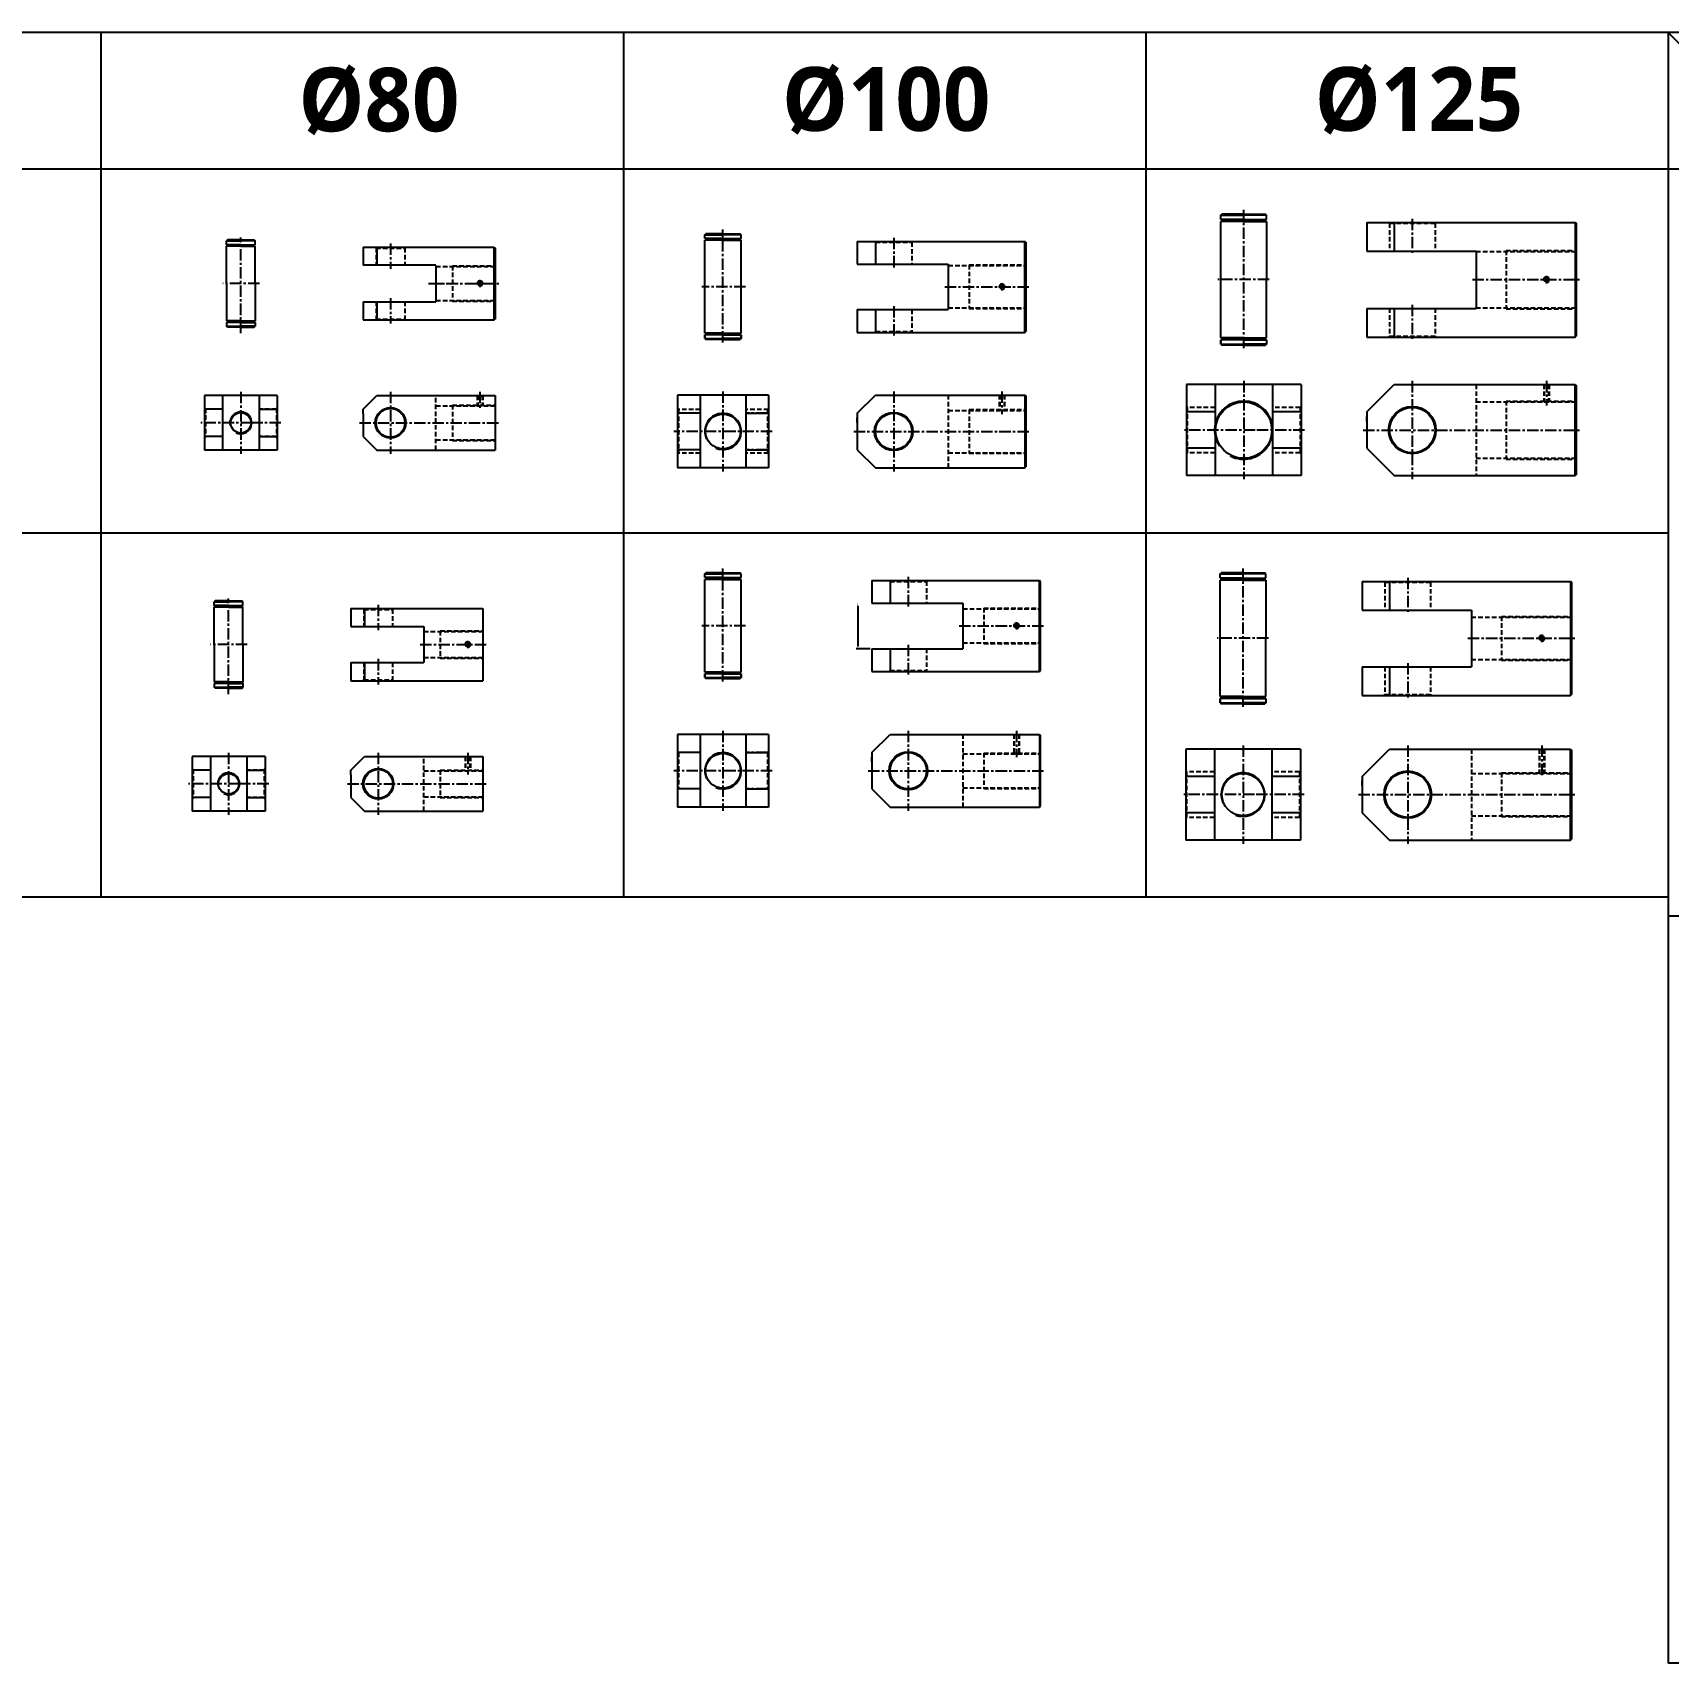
# Model space of a CAD drawing. Extents: x -819 to 29893, y -8942 to 9886.
# Drawn here: x 1785 to 3582, y 745 to 2537 of the extents above; entities that cross this region are included whole.
import ezdxf

# ---------------------------------------------------------------- set-up
doc = ezdxf.new("R2010")
doc.units = 0
doc.header["$LTSCALE"] = 10
doc.header["$MEASUREMENT"] = 0
doc.linetypes.add('CENTER', pattern=[2, 1.25, -0.25, 0.25, -0.25])
doc.linetypes.add('HIDDENX2', pattern=[0.75, 0.5, -0.25])
doc.layers.get('0').update_dxf_attribs({"linetype": 'CONTINUOUS'})
doc.layers.get('DEFPOINTS').update_dxf_attribs({"linetype": 'CONTINUOUS'})
for name, color, linetype in [('HID', 2, 'HIDDENX2'), ('ML', 7, 'CONTINUOUS'), ('외형선', 3, 'CONTINUOUS'), ('테두리', 7, 'CONTINUOUS')]:
    doc.layers.add(name, color=color, linetype=linetype)
doc.styles.add('문자', font='romans.shx')

msp = doc.modelspace()

# ---------------------------------------------------------------- linework, layer by layer
for p, q in [((3582.4, 2537.1), (-11.6, 2537.1)), ((1860.4, 2537.1), (1860.4, 1587.1)), ((2434.4, 2537.1), (2434.4, 1587.1)), ((3008.4, 2537.1), (3008.4, 1587.1)), ((3582.4, 2537.1), (3582.4, 1587.1)), ((7239.4, 2537.1), (3582.4, 2537.1)), ((3582.4, 2537.1), (3582.4, 745.1)), ((3732.4, 2387.1), (3582.4, 2537.1)), ((3582.4, 2387.1), (-11.6, 2387.1)), ((7239.4, 2387.1), (3582.4, 2387.1)), ((3582.4, 1987.1), (-11.6, 1987.1)), ((3582.4, 1587.1), (-11.6, 1587.1)), ((7239.4, 1566.1), (3582.4, 1566.1)), ((7239.4, 745.1), (3582.4, 745.1))]:
    msp.add_line(p, q)
at = {"layer": 'DEFPOINTS', "color": 0, "linetype": 'ByBlock'}
for p in [(2148.5, 2241.4), (2691.4, 2232.7), (2148.5, 2114.7), (2691.4, 2105.1), (3251.2, 2106.7), (2692, 1910.1), (2707.4, 1860.1), (2135.1, 1844.8), (2707.4, 1732.3), (2135.1, 1718), (3246.1, 1706)]:
    msp.add_point(p, dxfattribs=at)
at = {"layer": 'HID'}
for p, q in [((3276.2, 2327.6), (3275.2, 2328.6)), ((3276.2, 2327.6), (3276.2, 2297.1)), ((3276.2, 2327.6), (3326.2, 2327.6)), ((3326.2, 2327.6), (3327.2, 2328.6)), ((3326.2, 2327.6), (3326.2, 2297.1)), ((2162.7, 2300.4), (2161.7, 2301.4)), ((2162.7, 2300.4), (2162.7, 2281.4)), ((2162.7, 2300.4), (2194.2, 2300.4)), ((2194.2, 2300.4), (2195.2, 2301.4)), ((2194.2, 2300.4), (2194.2, 2281.4)), ((2711.4, 2306.7), (2710.4, 2307.7)), ((2711.4, 2306.7), (2751.4, 2306.7)), ((2751.4, 2306.7), (2752.4, 2307.7)), ((2751.4, 2306.7), (2751.4, 2282.7)), ((3371.2, 2296.7), (3481.2, 2296.7)), ((3404.2, 2297.7), (3481.2, 2297.7)), ((3404.2, 2297.7), (3404.2, 2233.7)), ((2228.5, 2280.1), (2293.5, 2280.1)), ((2246.5, 2280.9), (2246.5, 2241.9)), ((2246.5, 2280.9), (2293.5, 2280.9)), ((2791.4, 2281.1), (2876.4, 2281.1)), ((2814.4, 2281.9), (2814.4, 2233.9)), ((2814.4, 2281.9), (2876.4, 2281.9)), ((2162.7, 2241.4), (2162.7, 2222.4)), ((2194.2, 2241.4), (2194.2, 2222.4)), ((2228.5, 2242.6), (2293.5, 2242.6)), ((2246.5, 2241.9), (2293.5, 2241.9)), ((2751.4, 2232.7), (2751.4, 2208.7)), ((2791.4, 2234.6), (2876.4, 2234.6)), ((2814.4, 2233.9), (2876.4, 2233.9)), ((3276.2, 2234.1), (3276.2, 2203.6)), ((3326.2, 2234.1), (3326.2, 2203.6)), ((3371.2, 2234.7), (3481.2, 2234.7)), ((3404.2, 2233.7), (3481.2, 2233.7)), ((2162.7, 2222.4), (2161.7, 2221.4)), ((2162.7, 2222.4), (2194.2, 2222.4)), ((2194.2, 2222.4), (2195.2, 2221.4)), ((2711.4, 2208.7), (2710.4, 2207.7)), ((2711.4, 2208.7), (2751.4, 2208.7)), ((2751.4, 2208.7), (2752.4, 2207.7)), ((3276.2, 2203.6), (3275.2, 2202.6)), ((3276.2, 2203.6), (3326.2, 2203.6)), ((3326.2, 2203.6), (3327.2, 2202.6)), ((2791.4, 2138.8), (2791.4, 2058.8)), ((2847.3, 2138.8), (2847.3, 2122)), ((2847.9, 2138.8), (2847.9, 2122)), ((2852.7, 2138.8), (2852.7, 2122)), ((2853.3, 2138.8), (2853.3, 2122)), ((3371.2, 2150.3), (3371.2, 2050.3)), ((3445.6, 2150.3), (3445.6, 2131.3)), ((3446.2, 2150.3), (3446.2, 2131.3)), ((3450.9, 2150.3), (3450.9, 2131.3)), ((3451.6, 2150.3), (3451.6, 2131.3)), ((1975.1, 2124.1), (1974.1, 2125.1)), ((1975.1, 2124.1), (1975.1, 2092.6)), ((2053.1, 2124.1), (2054.1, 2125.1)), ((2053.1, 2124.1), (2053.1, 2092.6)), ((2228.5, 2078.3), (2228.5, 2138.3)), ((2228.5, 2127.1), (2293.5, 2127.1)), ((2246.5, 2127.8), (2246.5, 2088.8)), ((2246.5, 2127.8), (2293.5, 2127.8)), ((2273.8, 2138.3), (2273.8, 2127.1)), ((2274.4, 2138.3), (2274.4, 2127.1)), ((2279.1, 2138.3), (2279.1, 2127.1)), ((2279.8, 2138.3), (2279.8, 2127.1)), ((2494.8, 2122.8), (2493.8, 2123.8)), ((2518.8, 2122.8), (2493.8, 2122.8)), ((2494.8, 2122.8), (2494.8, 2074.8)), ((2593.8, 2122.8), (2568.8, 2122.8)), ((2592.8, 2122.8), (2593.8, 2123.8)), ((2592.8, 2122.8), (2592.8, 2074.8)), ((2791.4, 2122), (2876.4, 2122)), ((2814.4, 2122.8), (2814.4, 2074.8)), ((2814.4, 2122.8), (2876.4, 2122.8)), ((3053.9, 2125.3), (3052.9, 2126.3)), ((3084.4, 2125.3), (3053.9, 2125.3)), ((3053.9, 2125.3), (3053.9, 2075.3)), ((3177.9, 2125.3), (3147.4, 2125.3)), ((3177.9, 2125.3), (3178.9, 2126.3)), ((3177.9, 2125.3), (3177.9, 2075.3)), ((3371.2, 2131.3), (3481.2, 2131.3)), ((3404.2, 2132.3), (3481.2, 2132.3)), ((3404.2, 2132.3), (3404.2, 2068.3)), ((1975.1, 2092.6), (1974.1, 2091.6)), ((2053.1, 2092.6), (2054.1, 2091.6)), ((2228.5, 2089.6), (2293.5, 2089.6)), ((2246.5, 2088.8), (2293.5, 2088.8)), ((2494.8, 2074.8), (2493.8, 2073.8)), ((2518.8, 2074.8), (2493.8, 2074.8)), ((2593.8, 2074.8), (2568.8, 2074.8)), ((2592.8, 2074.8), (2593.8, 2073.8)), ((2791.4, 2075.5), (2876.4, 2075.5)), ((2814.4, 2074.8), (2876.4, 2074.8)), ((3053.9, 2075.3), (3052.9, 2074.3)), ((3084.4, 2075.3), (3053.9, 2075.3)), ((3177.9, 2075.3), (3147.4, 2075.3)), ((3177.9, 2075.3), (3178.9, 2074.3)), ((3371.2, 2069.3), (3481.2, 2069.3)), ((3404.2, 2068.3), (3481.2, 2068.3)), ((2727.4, 1934.1), (2726.4, 1935.1)), ((2727.4, 1934.1), (2767.4, 1934.1)), ((2767.4, 1934.1), (2768.4, 1935.1)), ((2767.4, 1934.1), (2767.4, 1910.1)), ((3271.1, 1933.1), (3270.1, 1934.1)), ((3271.1, 1933.1), (3271.1, 1902.6)), ((3271.1, 1933.1), (3321.1, 1933.1)), ((3321.1, 1933.1), (3322.1, 1934.1)), ((3321.1, 1933.1), (3321.1, 1902.6)), ((2149.4, 1903.3), (2148.4, 1904.3)), ((2149.4, 1903.3), (2149.4, 1884.3)), ((2149.4, 1903.3), (2180.9, 1903.3)), ((2180.9, 1903.3), (2181.9, 1904.3)), ((2180.9, 1903.3), (2180.9, 1884.3)), ((2807.4, 1904), (2892.4, 1904)), ((2830.4, 1904.8), (2830.4, 1865.8)), ((2830.4, 1904.8), (2892.4, 1904.8)), ((3366.1, 1894.8), (3476.1, 1894.8)), ((3399.1, 1895.5), (3476.1, 1895.5)), ((3399.1, 1895.5), (3399.1, 1847.5)), ((2215.1, 1879), (2280.1, 1879)), ((2233.1, 1879.7), (2280.1, 1879.7)), ((2233.1, 1879.7), (2233.1, 1849.7)), ((2767.4, 1860.1), (2767.4, 1836.1)), ((2807.4, 1866.5), (2892.4, 1866.5)), ((2830.4, 1865.8), (2892.4, 1865.8)), ((2149.4, 1844.8), (2149.4, 1825.8)), ((2180.9, 1844.8), (2180.9, 1825.8)), ((2215.1, 1850.5), (2280.1, 1850.5)), ((2233.1, 1849.7), (2280.1, 1849.7)), ((2727.4, 1836.1), (2726.4, 1835.1)), ((2727.4, 1836.1), (2767.4, 1836.1)), ((2767.4, 1836.1), (2768.4, 1835.1)), ((3271.1, 1840.1), (3271.1, 1809.6)), ((3321.1, 1840.1), (3321.1, 1809.6)), ((3366.1, 1848.3), (3476.1, 1848.3)), ((3399.1, 1847.5), (3476.1, 1847.5)), ((2149.4, 1825.8), (2148.4, 1824.8)), ((2149.4, 1825.8), (2180.9, 1825.8)), ((2180.9, 1825.8), (2181.9, 1824.8)), ((3271.1, 1809.6), (3270.1, 1808.6)), ((3271.1, 1809.6), (3321.1, 1809.6)), ((3321.1, 1809.6), (3322.1, 1808.6)), ((2807.4, 1765.9), (2807.4, 1685.9)), ((2863.3, 1765.9), (2863.3, 1744.7)), ((2863.9, 1765.9), (2863.9, 1744.7)), ((2868.7, 1765.9), (2868.7, 1744.7)), ((2869.3, 1765.9), (2869.3, 1744.7)), ((2494.8, 1745.9), (2493.8, 1746.9)), ((2494.8, 1745.9), (2494.8, 1705.9)), ((2592.8, 1745.9), (2593.8, 1746.9)), ((2592.8, 1745.9), (2592.8, 1705.9)), ((2807.4, 1744.7), (2892.4, 1744.7)), ((2830.4, 1745.4), (2830.4, 1706.4)), ((2830.4, 1745.4), (2892.4, 1745.4)), ((3366.1, 1749.7), (3366.1, 1649.7)), ((3440.4, 1749.7), (3440.4, 1722.9)), ((3441.1, 1749.7), (3441.1, 1722.9)), ((3445.8, 1749.7), (3445.8, 1722.9)), ((3446.4, 1749.7), (3446.4, 1722.9)), ((1961.7, 1727.4), (1960.7, 1728.4)), ((1961.7, 1727.4), (1961.7, 1695.9)), ((2039.7, 1727.4), (2040.7, 1728.4)), ((2039.7, 1727.4), (2039.7, 1695.9)), ((2215.1, 1681.6), (2215.1, 1741.6)), ((2215.1, 1725.9), (2280.1, 1725.9)), ((2233.1, 1726.6), (2233.1, 1696.6)), ((2233.1, 1726.6), (2280.1, 1726.6)), ((2260.4, 1741.6), (2260.4, 1725.9)), ((2261, 1741.6), (2261, 1725.9)), ((2265.8, 1741.6), (2265.8, 1725.9)), ((2266.4, 1741.6), (2266.4, 1725.9)), ((3053.2, 1724.7), (3052.2, 1725.7)), ((3177.2, 1724.7), (3178.2, 1725.7)), ((2807.4, 1707.2), (2892.4, 1707.2)), ((3083.7, 1724.7), (3053.2, 1724.7)), ((3053.2, 1724.7), (3053.2, 1674.7)), ((3177.2, 1724.7), (3146.7, 1724.7)), ((3177.2, 1724.7), (3177.2, 1674.7)), ((3366.1, 1722.9), (3476.1, 1722.9)), ((3399.1, 1723.7), (3476.1, 1723.7)), ((3399.1, 1723.7), (3399.1, 1675.7)), ((1961.7, 1695.9), (1960.7, 1694.9)), ((2039.7, 1695.9), (2040.7, 1694.9)), ((2215.1, 1697.4), (2280.1, 1697.4)), ((2233.1, 1696.6), (2280.1, 1696.6)), ((2494.8, 1705.9), (2493.8, 1704.9)), ((2592.8, 1705.9), (2593.8, 1704.9)), ((2830.4, 1706.4), (2892.4, 1706.4)), ((3053.2, 1674.7), (3052.2, 1673.7)), ((3083.7, 1674.7), (3053.2, 1674.7)), ((3177.2, 1674.7), (3146.7, 1674.7)), ((3177.2, 1674.7), (3178.2, 1673.7)), ((3366.1, 1676.4), (3476.1, 1676.4)), ((3399.1, 1675.7), (3476.1, 1675.7))]:
    msp.add_line(p, q, dxfattribs=at)
at = {"layer": 'ML', "color": 1, "linetype": 'CENTER'}
for p, q in [((3115.9, 2190.5), (3115.9, 2342.5)), ((2543.8, 2196.5), (2543.8, 2320.9)), ((3301.2, 2332.6), (3301.2, 2293.1)), ((2014.1, 2206.8), (2014.1, 2312.1)), ((2178.5, 2305.4), (2178.5, 2277.4)), ((2731.4, 2311.7), (2731.4, 2278.7)), ((2276.8, 2265.1), (2276.8, 2257.3)), ((3143.8, 2265.7), (3087.4, 2265.7)), ((3367.2, 2265.7), (3485.2, 2265.7)), ((3448.6, 2269.4), (3448.6, 2261.6)), ((2034.6, 2261.4), (1994.2, 2261.4)), ((2220.2, 2261.4), (2297.5, 2261.4)), ((2224.5, 2261.4), (2244.5, 2261.4)), ((2568.7, 2257.9), (2520.4, 2257.9)), ((2787.4, 2257.9), (2880.4, 2257.9)), ((2850.3, 2261.6), (2850.3, 2253.7)), ((2178.5, 2245.4), (2178.5, 2217.4)), ((2731.4, 2236.7), (2731.4, 2203.7)), ((3301.2, 2238.1), (3301.2, 2198.6)), ((2014.1, 2142.3), (2014.1, 2074.3)), ((2178.5, 2142.3), (2178.5, 2074.3)), ((2276.8, 2142.3), (2276.8, 2123.1)), ((2543.8, 2142.8), (2543.8, 2054.8)), ((2731.4, 2142.8), (2731.4, 2054.8)), ((2850.3, 2142.8), (2850.3, 2118)), ((3115.9, 2154.3), (3115.9, 2046.3)), ((3301.2, 2154.3), (3301.2, 2046.3)), ((3448.6, 2154.3), (3448.6, 2127.3)), ((2026.6, 2108.3), (1970.1, 2108.3)), ((2058.1, 2108.3), (2026.6, 2108.3)), ((2144.5, 2108.3), (2297.5, 2108.3)), ((2518.8, 2118.8), (2494.8, 2118.8)), ((2592.8, 2118.8), (2568.8, 2118.8)), ((2556.3, 2098.8), (2489.8, 2098.8)), ((2597.8, 2098.8), (2556.3, 2098.8)), ((2687.4, 2098.8), (2880.4, 2098.8)), ((3128.4, 2100.3), (3048.9, 2100.3)), ((3182.9, 2100.3), (3128.4, 2100.3)), ((3247.2, 2100.3), (3485.2, 2100.3)), ((2518.8, 2078.8), (2494.8, 2078.8)), ((2592.8, 2078.8), (2568.8, 2078.8)), ((2543.8, 1823.9), (2543.8, 1948.3)), ((3115.2, 1796.3), (3115.2, 1948.3)), ((2747.4, 1939.1), (2747.4, 1905.9)), ((3296.1, 1938.1), (3296.1, 1898.6)), ((2000.7, 1810.1), (2000.7, 1915.4)), ((2165.1, 1908.3), (2165.1, 1880.3)), ((2866.3, 1889), (2866.3, 1881.1)), ((2568.7, 1885.3), (2520.4, 1885.3)), ((2803.4, 1885.3), (2896.4, 1885.3)), ((3143, 1871.5), (3086.6, 1871.5)), ((3362.1, 1871.5), (3480.1, 1871.5)), ((3443.4, 1875.2), (3443.4, 1867.4)), ((2021.2, 1864.7), (1980.8, 1864.7)), ((2211.1, 1864.7), (2231.1, 1864.7)), ((2211.1, 1864.7), (2284.1, 1864.7)), ((2263.4, 1868.4), (2263.4, 1860.6)), ((2747.4, 1864.4), (2747.4, 1831.1)), ((2165.1, 1848.8), (2165.1, 1820.8)), ((3296.1, 1844.1), (3296.1, 1804.6)), ((2543.8, 1769.9), (2543.8, 1681.9)), ((2747.4, 1769.9), (2747.4, 1681.9)), ((2866.3, 1769.9), (2866.3, 1740.7)), ((2000.7, 1745.6), (2000.7, 1677.6)), ((2165.1, 1745.6), (2165.1, 1677.6)), ((2263.4, 1745.6), (2263.4, 1721.9)), ((2518.8, 1745.9), (2494.8, 1745.9)), ((2592.8, 1745.9), (2568.8, 1745.9)), ((3115.2, 1753.7), (3115.2, 1645.7)), ((3296.1, 1753.7), (3296.1, 1645.7)), ((3443.4, 1753.7), (3443.4, 1718.9)), ((2556.3, 1725.9), (2489.8, 1725.9)), ((2597.8, 1725.9), (2556.3, 1725.9)), ((2703.4, 1725.9), (2896.4, 1725.9)), ((2013.2, 1711.6), (1956.7, 1711.6)), ((2044.7, 1711.6), (2013.2, 1711.6)), ((2131.1, 1711.6), (2284.1, 1711.6)), ((2518.8, 1705.9), (2494.8, 1705.9)), ((2592.8, 1705.9), (2568.8, 1705.9)), ((3127.7, 1699.7), (3048.2, 1699.7)), ((3182.2, 1699.7), (3127.7, 1699.7)), ((3242.1, 1699.7), (3480.1, 1699.7))]:
    msp.add_line(p, q, dxfattribs=at)
at = {"layer": 'ML'}
for p, q in [((3251.2, 2328.6), (3480.2, 2328.6)), ((3251.2, 2328.6), (3251.2, 2297.1)), ((3281.2, 2328.6), (3281.2, 2297.1)), ((3480.2, 2328.6), (3481.2, 2327.6)), ((3480.2, 2328.6), (3480.2, 2202.6)), ((3481.2, 2327.6), (3481.2, 2203.6)), ((2148.5, 2301.4), (2148.5, 2281.4)), ((2148.5, 2301.4), (2292.5, 2301.4)), ((2163.5, 2301.4), (2163.5, 2281.4)), ((2292.5, 2301.4), (2293.5, 2300.4)), ((2292.5, 2221.4), (2292.5, 2301.4)), ((2293.5, 2300.4), (2293.5, 2222.4)), ((2691.4, 2307.7), (2691.4, 2282.7)), ((2691.4, 2307.7), (2875.4, 2307.7)), ((2711.4, 2306.7), (2711.4, 2282.7)), ((2876.4, 2306.7), (2875.4, 2307.7)), ((2875.4, 2207.7), (2875.4, 2307.7)), ((2876.4, 2306.7), (2876.4, 2208.7)), ((2691.4, 2282.7), (2791.4, 2282.7)), ((2791.4, 2282.7), (2791.4, 2232.7)), ((3251.2, 2297.1), (3371.2, 2297.1)), ((3371.2, 2297.1), (3371.2, 2234.1)), ((2228.5, 2281.4), (2148.5, 2281.4)), ((2228.5, 2281.3), (2228.5, 2241.4)), ((2148.5, 2241.4), (2148.5, 2221.4)), ((2148.5, 2241.4), (2228.5, 2241.4)), ((2163.5, 2241.4), (2163.5, 2221.4)), ((2691.4, 2232.7), (2691.4, 2207.7)), ((2691.4, 2232.7), (2791.4, 2232.7)), ((2711.4, 2232.7), (2711.4, 2208.7)), ((3251.2, 2234.1), (3371.2, 2234.1)), ((3251.2, 2234.1), (3251.2, 2202.6)), ((3281.2, 2234.1), (3281.2, 2202.6)), ((2148.5, 2221.4), (2292.5, 2221.4)), ((2292.5, 2221.4), (2293.5, 2222.4)), ((2691.4, 2207.7), (2875.4, 2207.7)), ((2875.4, 2207.7), (2876.4, 2208.7)), ((3251.2, 2202.6), (3480.2, 2202.6)), ((3480.2, 2202.6), (3481.2, 2203.6)), ((2593.8, 2138.8), (2493.8, 2138.8)), ((2493.8, 2138.8), (2493.8, 2058.8)), ((2518.8, 2138.8), (2518.8, 2058.8)), ((2568.8, 2138.8), (2568.8, 2058.8)), ((2593.8, 2138.8), (2593.8, 2058.8)), ((2691.4, 2118.8), (2711.4, 2138.8)), ((2711.4, 2138.8), (2875.4, 2138.8)), ((2875.4, 2138.8), (2876.4, 2137.8)), ((2875.4, 2138.8), (2875.4, 2058.8)), ((3178.9, 2150.3), (3052.9, 2150.3)), ((3052.9, 2150.3), (3052.9, 2050.3)), ((3084.4, 2150.3), (3084.4, 2050.3)), ((3147.4, 2150.3), (3147.4, 2050.3)), ((3178.9, 2150.3), (3178.9, 2050.3)), ((3251.2, 2120.3), (3281.2, 2150.3)), ((3281.2, 2150.3), (3480.2, 2150.3)), ((3480.2, 2150.3), (3481.2, 2149.3)), ((3480.2, 2050.3), (3480.2, 2150.3)), ((3481.2, 2149.3), (3481.2, 2051.3)), ((1974.1, 2138.3), (1974.1, 2078.3)), ((2054.1, 2138.3), (1974.1, 2138.3)), ((1994.1, 2123.3), (1974.1, 2123.3)), ((1994.1, 2138.3), (1994.1, 2078.3)), ((2034.1, 2138.3), (2034.1, 2078.3)), ((2034.1, 2123.3), (2054.1, 2123.3)), ((2054.1, 2138.3), (2054.1, 2078.3)), ((2148.5, 2123.3), (2163.5, 2138.3)), ((2148.5, 2118.3), (2148.5, 2123.3)), ((2163.5, 2138.3), (2293.5, 2138.3)), ((2293.5, 2138.3), (2293.5, 2078.3)), ((2876.4, 2137.8), (2876.4, 2059.8)), ((3301.2, 2125.3), (3294.1, 2125.3)), ((2148.5, 2118.3), (2148.5, 2098.3)), ((2518.8, 2118.8), (2493.8, 2118.8)), ((2568.8, 2118.8), (2593.8, 2118.8)), ((2691.4, 2118.8), (2691.4, 2078.8)), ((2691.4, 2108.8), (2691.4, 2113.8)), ((2691.4, 2108.8), (2691.4, 2088.8)), ((3084.4, 2120.3), (3052.9, 2120.3)), ((3178.9, 2120.3), (3147.4, 2120.3)), ((3251.2, 2120.3), (3251.2, 2080.3)), ((3251.2, 2110.3), (3251.2, 2115.3)), ((3251.2, 2110.3), (3251.2, 2090.3)), ((1994.1, 2093.3), (1974.1, 2093.3)), ((2034.1, 2093.3), (2054.1, 2093.3)), ((2148.5, 2098.3), (2148.5, 2093.3)), ((2148.5, 2093.3), (2163.5, 2078.3)), ((2054.1, 2078.3), (1974.1, 2078.3)), ((2163.5, 2078.3), (2293.5, 2078.3)), ((2518.8, 2078.8), (2493.8, 2078.8)), ((2568.8, 2078.8), (2593.8, 2078.8)), ((2691.4, 2078.8), (2711.4, 2058.8)), ((3084.4, 2080.3), (3052.9, 2080.3)), ((3178.9, 2080.3), (3147.4, 2080.3)), ((3251.2, 2080.3), (3281.2, 2050.3)), ((2593.8, 2058.8), (2493.8, 2058.8)), ((2711.4, 2058.8), (2875.4, 2058.8)), ((2875.4, 2058.8), (2876.4, 2059.8)), ((3178.9, 2050.3), (3052.9, 2050.3)), ((3281.2, 2050.3), (3480.2, 2050.3)), ((3480.2, 2050.3), (3481.2, 2051.3)), ((2707.4, 1935.1), (2707.4, 1910.1)), ((2707.4, 1935.1), (2891.4, 1935.1)), ((2727.4, 1934.1), (2727.4, 1910.1)), ((2892.4, 1934.1), (2891.4, 1935.1)), ((2891.4, 1835.1), (2891.4, 1935.1)), ((2892.4, 1934.1), (2892.4, 1836.1)), ((3246.1, 1934.1), (3475.1, 1934.1)), ((3246.1, 1934.1), (3246.1, 1902.6)), ((3276.1, 1934.1), (3276.1, 1902.6)), ((3475.1, 1934.1), (3476.1, 1933.1)), ((3475.1, 1934.1), (3475.1, 1808.6)), ((3476.1, 1933.1), (3476.1, 1809.6)), ((2707.4, 1910.1), (2807.4, 1910.1)), ((2807.4, 1910.1), (2807.4, 1860.1)), ((2135.1, 1904.3), (2135.1, 1884.3)), ((2135.1, 1904.3), (2280.1, 1904.3)), ((2150.1, 1904.3), (2150.1, 1884.3)), ((2280.1, 1904.3), (2280.1, 1824.8)), ((3246.1, 1902.6), (3366.1, 1902.6)), ((3366.1, 1902.6), (3366.1, 1840.1)), ((2135.1, 1884.3), (2215.1, 1884.3)), ((2215.1, 1884.3), (2215.1, 1844.8)), ((2707.4, 1860.1), (2707.4, 1835.1)), ((2707.4, 1860.1), (2807.4, 1860.1)), ((2727.4, 1860.1), (2727.4, 1836.1)), ((2135.1, 1844.8), (2135.1, 1824.8)), ((2135.1, 1844.8), (2215.1, 1844.8)), ((2150.1, 1844.8), (2150.1, 1824.8)), ((2707.4, 1835.1), (2891.4, 1835.1)), ((2891.4, 1835.1), (2892.4, 1836.1)), ((3246.1, 1840.1), (3366.1, 1840.1)), ((3246.1, 1840.1), (3246.1, 1808.6)), ((3276.1, 1840.1), (3276.1, 1808.6)), ((2135.1, 1824.8), (2280.1, 1824.8)), ((3246.1, 1808.6), (3475.1, 1808.6)), ((3475.1, 1808.6), (3476.1, 1809.6)), ((2593.8, 1765.9), (2493.8, 1765.9)), ((2493.8, 1765.9), (2493.8, 1685.9)), ((2518.8, 1765.9), (2518.8, 1685.9)), ((2568.8, 1765.9), (2568.8, 1685.9)), ((2593.8, 1765.9), (2593.8, 1685.9)), ((2707.4, 1745.9), (2727.4, 1765.9)), ((2727.4, 1765.9), (2891.4, 1765.9)), ((2891.4, 1765.9), (2892.4, 1764.9)), ((2891.4, 1765.9), (2891.4, 1685.9)), ((2892.4, 1764.9), (2892.4, 1686.9)), ((2518.8, 1745.9), (2493.8, 1745.9)), ((2568.8, 1745.9), (2593.8, 1745.9)), ((2707.4, 1745.9), (2707.4, 1705.9)), ((3178.2, 1749.7), (3052.2, 1749.7)), ((3052.2, 1749.7), (3052.2, 1649.7)), ((3083.7, 1749.7), (3083.7, 1649.7)), ((3146.7, 1749.7), (3146.7, 1649.7)), ((3178.2, 1749.7), (3178.2, 1649.7)), ((3246.1, 1719.7), (3276.1, 1749.7)), ((3276.1, 1749.7), (3475.1, 1749.7)), ((3475.1, 1749.7), (3476.1, 1748.7)), ((3475.1, 1649.7), (3475.1, 1749.7)), ((3476.1, 1748.7), (3476.1, 1650.7)), ((1960.7, 1741.6), (1960.7, 1681.6)), ((2040.7, 1741.6), (1960.7, 1741.6)), ((1980.7, 1726.6), (1960.7, 1726.6)), ((1980.7, 1741.6), (1980.7, 1681.6)), ((2020.7, 1741.6), (2020.7, 1681.6)), ((2020.7, 1726.6), (2040.7, 1726.6)), ((2040.7, 1741.6), (2040.7, 1681.6)), ((2135.1, 1726.6), (2150.1, 1741.6)), ((2135.1, 1721.6), (2135.1, 1726.6)), ((2150.1, 1741.6), (2280.1, 1741.6)), ((2280.1, 1741.6), (2280.1, 1681.6)), ((2707.4, 1735.9), (2707.4, 1740.9)), ((2707.4, 1735.9), (2707.4, 1715.9)), ((2135.1, 1721.6), (2135.1, 1701.6)), ((3083.7, 1719.7), (3052.2, 1719.7)), ((3178.2, 1719.7), (3146.7, 1719.7)), ((3246.1, 1719.7), (3246.1, 1679.7)), ((3246.1, 1709.7), (3246.1, 1714.7)), ((3246.1, 1709.7), (3246.1, 1689.7)), ((1980.7, 1696.6), (1960.7, 1696.6)), ((2020.7, 1696.6), (2040.7, 1696.6)), ((2135.1, 1701.6), (2135.1, 1696.6)), ((2135.1, 1696.6), (2150.1, 1681.6)), ((2518.8, 1705.9), (2493.8, 1705.9)), ((2568.8, 1705.9), (2593.8, 1705.9)), ((2707.4, 1705.9), (2727.4, 1685.9)), ((2040.7, 1681.6), (1960.7, 1681.6)), ((2150.1, 1681.6), (2280.1, 1681.6)), ((2593.8, 1685.9), (2493.8, 1685.9)), ((2727.4, 1685.9), (2891.4, 1685.9)), ((2891.4, 1685.9), (2892.4, 1686.9)), ((3083.7, 1679.7), (3052.2, 1679.7)), ((3178.2, 1679.7), (3146.7, 1679.7)), ((3246.1, 1679.7), (3276.1, 1649.7)), ((3178.2, 1649.7), (3052.2, 1649.7)), ((3276.1, 1649.7), (3475.1, 1649.7)), ((3475.1, 1649.7), (3476.1, 1650.7))]:
    msp.add_line(p, q, dxfattribs=at)
at = {"layer": 'ML', "color": 6, "linetype": 'HIDDENX2'}
for p, q in [((1994.1, 2123.3), (1975.1, 2123.3)), ((2053.1, 2123.3), (2034.1, 2123.3)), ((1994.1, 2093.3), (1975.1, 2093.3)), ((2053.1, 2093.3), (2034.1, 2093.3)), ((1980.7, 1726.6), (1961.7, 1726.6)), ((2039.7, 1726.6), (2020.7, 1726.6)), ((1980.7, 1696.6), (1961.7, 1696.6)), ((2039.7, 1696.6), (2020.7, 1696.6))]:
    msp.add_line(p, q, dxfattribs=at)
at = {"layer": 'ML'}
for centre, radius in [((3448.6, 2265.7), 2.38), ((2276.8, 2261.4), 2.38), ((2850.3, 2257.9), 2.38), ((2178.5, 2108.3), 16.8), ((2178.5, 2108.3), 15.8), ((3115.9, 2100.3), 31), ((3301.2, 2100.3), 26), ((3301.2, 2100.3), 25), ((2014.1, 2108.3), 11.2), ((2543.8, 2098.8), 19.2), ((2731.4, 2098.8), 21), ((2731.4, 2098.8), 20), ((2866.3, 1885.3), 2.38), ((3443.4, 1871.5), 2.38), ((2263.4, 1864.7), 2.38), ((2543.8, 1725.9), 19.2), ((2747.4, 1725.9), 21), ((2747.4, 1725.9), 20), ((2165.1, 1711.6), 16.8), ((2165.1, 1711.6), 15.8), ((3296.1, 1699.7), 26), ((2000.7, 1711.6), 11.2), ((3115.2, 1699.7), 23.2), ((3296.1, 1699.7), 25)]:
    msp.add_circle(centre, radius, dxfattribs=at)
at = {"layer": 'ML', "color": 2}
for centre in [(2276.8, 2261.4), (3448.6, 2265.7), (2850.3, 2257.9), (2866.3, 1885.3), (3443.4, 1871.5), (2263.4, 1864.7)]:
    msp.add_arc(centre, 3, 254.2865, 197.9288, dxfattribs=at)
at = {"layer": '외형선'}
for p, q in [((3090.9, 2336.7), (3091.9, 2337.7)), ((3090.9, 2331.9), (3090.9, 2336.7)), ((3090.9, 2336.7), (3115.9, 2336.7)), ((3115.9, 2337.7), (3091.9, 2337.7)), ((3115.9, 2337.7), (3139.9, 2337.7)), ((3140.9, 2336.7), (3115.9, 2336.7)), ((3140.9, 2336.7), (3139.9, 2337.7)), ((3140.9, 2331.9), (3140.9, 2336.7)), ((3115.9, 2331.9), (3090.9, 2331.9)), ((3115.9, 2329.7), (3090.9, 2329.7)), ((3090.9, 2201.7), (3090.9, 2329.7)), ((3092.4, 2329.7), (3092.4, 2331.9)), ((3115.9, 2331.9), (3140.9, 2331.9)), ((3115.9, 2329.7), (3140.9, 2329.7)), ((3139.4, 2329.7), (3139.4, 2331.9)), ((3140.9, 2329.7), (3140.9, 2265.7)), ((1999.3, 2309.4), (1998.3, 2308.4)), ((1998.3, 2304.1), (1998.3, 2308.4)), ((1998.3, 2308.4), (2014.1, 2308.4)), ((2014.1, 2304.1), (1998.3, 2304.1)), ((2014.1, 2302.4), (1998.3, 2302.4)), ((1998.3, 2261.4), (1998.3, 2302.4)), ((1998.9, 2302.4), (1998.9, 2304.1)), ((2014.1, 2309.4), (1999.3, 2309.4)), ((2014.1, 2309.4), (2028.8, 2309.4)), ((2029.8, 2308.4), (2014.1, 2308.4)), ((2014.1, 2304.1), (2029.8, 2304.1)), ((2014.1, 2302.4), (2029.8, 2302.4)), ((2028.8, 2309.4), (2029.8, 2308.4)), ((2029.2, 2302.4), (2029.2, 2304.1)), ((2029.8, 2304.1), (2029.8, 2308.4)), ((2029.8, 2261.4), (2029.8, 2302.4)), ((2523.8, 2314.9), (2524.8, 2315.9)), ((2523.8, 2310.8), (2523.8, 2314.9)), ((2523.8, 2314.9), (2543.8, 2314.9)), ((2543.8, 2310.8), (2523.8, 2310.8)), ((2543.8, 2308.9), (2523.8, 2308.9)), ((2523.8, 2206.9), (2523.8, 2308.9)), ((2543.8, 2315.9), (2524.8, 2315.9)), ((2524.8, 2308.9), (2524.8, 2310.8)), ((2543.8, 2315.9), (2562.8, 2315.9)), ((2563.8, 2314.9), (2543.8, 2314.9)), ((2543.8, 2310.8), (2563.8, 2310.8)), ((2543.8, 2308.9), (2563.8, 2308.9)), ((2563.8, 2314.9), (2562.8, 2315.9)), ((2562.8, 2308.9), (2562.8, 2310.8)), ((2563.8, 2310.8), (2563.8, 2314.9)), ((2563.8, 2206.9), (2563.8, 2308.9)), ((3140.9, 2201.7), (3140.9, 2265.7)), ((1998.3, 2261.4), (1998.3, 2220.4)), ((2029.8, 2261.4), (2029.8, 2220.4)), ((2014.1, 2220.4), (1998.3, 2220.4)), ((2014.1, 2218.6), (1998.3, 2218.6)), ((1998.3, 2218.6), (1998.3, 2214.4)), ((1999.3, 2213.4), (1998.3, 2214.4)), ((1998.3, 2214.4), (2014.1, 2214.4)), ((1998.9, 2220.4), (1998.9, 2218.6)), ((2014.1, 2213.4), (1999.3, 2213.4)), ((2014.1, 2220.4), (2029.8, 2220.4)), ((2014.1, 2218.6), (2029.8, 2218.6)), ((2029.8, 2214.4), (2014.1, 2214.4)), ((2014.1, 2213.4), (2028.8, 2213.4)), ((2028.8, 2213.4), (2029.8, 2214.4)), ((2029.2, 2220.4), (2029.2, 2218.6)), ((2029.8, 2218.6), (2029.8, 2214.4)), ((2543.8, 2206.9), (2523.8, 2206.9)), ((2523.8, 2200.9), (2523.8, 2204.9)), ((2543.8, 2204.9), (2523.8, 2204.9)), ((2523.8, 2204.9), (2523.8, 2200.9)), ((2523.8, 2200.9), (2524.8, 2199.9)), ((2523.8, 2200.9), (2543.8, 2200.9)), ((2524.8, 2206.9), (2524.8, 2204.9)), ((2543.8, 2199.9), (2524.8, 2199.9)), ((2543.8, 2206.9), (2563.8, 2206.9)), ((2543.8, 2204.9), (2563.8, 2204.9)), ((2563.8, 2200.9), (2543.8, 2200.9)), ((2543.8, 2199.9), (2562.8, 2199.9)), ((2562.8, 2206.9), (2562.8, 2204.9)), ((2563.8, 2200.9), (2562.8, 2199.9)), ((2563.8, 2200.9), (2563.8, 2204.9)), ((2563.8, 2204.9), (2563.8, 2200.9)), ((3115.9, 2201.7), (3090.9, 2201.7)), ((3090.9, 2194.7), (3090.9, 2199.5)), ((3115.9, 2199.5), (3090.9, 2199.5)), ((3090.9, 2199.5), (3090.9, 2194.7)), ((3090.9, 2194.7), (3091.9, 2193.7)), ((3090.9, 2194.7), (3115.9, 2194.7)), ((3115.9, 2193.7), (3091.9, 2193.7)), ((3092.4, 2201.7), (3092.4, 2199.5)), ((3115.9, 2201.7), (3140.9, 2201.7)), ((3115.9, 2199.5), (3140.9, 2199.5)), ((3140.9, 2194.7), (3115.9, 2194.7)), ((3115.9, 2193.7), (3139.9, 2193.7)), ((3139.4, 2201.7), (3139.4, 2199.5)), ((3140.9, 2194.7), (3139.9, 2193.7)), ((3140.9, 2199.5), (3140.9, 2194.7)), ((2523.8, 1942.3), (2524.8, 1943.3)), ((2523.8, 1938.2), (2523.8, 1942.3)), ((2523.8, 1942.3), (2543.8, 1942.3)), ((2543.8, 1943.3), (2524.8, 1943.3)), ((2543.8, 1943.3), (2562.8, 1943.3)), ((2563.8, 1942.3), (2543.8, 1942.3)), ((2563.8, 1942.3), (2562.8, 1943.3)), ((2563.8, 1938.2), (2563.8, 1942.3)), ((3090.2, 1942.5), (3091.2, 1943.5)), ((3090.2, 1937.7), (3090.2, 1942.5)), ((3090.2, 1942.5), (3115.2, 1942.5)), ((3115.2, 1943.5), (3091.2, 1943.5)), ((3115.2, 1943.5), (3139.2, 1943.5)), ((3140.2, 1942.5), (3115.2, 1942.5)), ((3140.2, 1942.5), (3139.2, 1943.5)), ((3140.2, 1937.7), (3140.2, 1942.5)), ((2543.8, 1938.2), (2523.8, 1938.2)), ((2543.8, 1936.3), (2523.8, 1936.3)), ((2523.8, 1834.3), (2523.8, 1936.3)), ((2524.8, 1936.3), (2524.8, 1938.2)), ((2543.8, 1938.2), (2563.8, 1938.2)), ((2543.8, 1936.3), (2563.8, 1936.3)), ((2562.8, 1936.3), (2562.8, 1938.2)), ((2563.8, 1834.3), (2563.8, 1936.3)), ((3115.2, 1937.7), (3090.2, 1937.7)), ((3115.2, 1935.5), (3090.2, 1935.5)), ((3090.2, 1807.5), (3090.2, 1935.5)), ((3091.7, 1935.5), (3091.7, 1937.7)), ((3115.2, 1937.7), (3140.2, 1937.7)), ((3115.2, 1935.5), (3140.2, 1935.5)), ((3138.7, 1935.5), (3138.7, 1937.7)), ((3140.2, 1935.5), (3140.2, 1871.5)), ((1985.9, 1912.7), (1984.9, 1911.7)), ((1984.9, 1907.5), (1984.9, 1911.7)), ((1984.9, 1911.7), (2000.7, 1911.7)), ((2000.7, 1907.5), (1984.9, 1907.5)), ((2000.7, 1905.7), (1984.9, 1905.7)), ((1984.9, 1864.7), (1984.9, 1905.7)), ((1985.5, 1905.7), (1985.5, 1907.5)), ((2000.7, 1912.7), (1985.9, 1912.7)), ((2000.7, 1912.7), (2015.4, 1912.7)), ((2016.4, 1911.7), (2000.7, 1911.7)), ((2000.7, 1907.5), (2016.4, 1907.5)), ((2000.7, 1905.7), (2016.4, 1905.7)), ((2015.4, 1912.7), (2016.4, 1911.7)), ((2015.8, 1905.7), (2015.8, 1907.5)), ((2016.4, 1907.5), (2016.4, 1911.7)), ((2016.4, 1864.7), (2016.4, 1905.7)), ((3140.2, 1807.5), (3140.2, 1871.5)), ((1984.9, 1864.7), (1984.9, 1823.7)), ((2016.4, 1864.7), (2016.4, 1823.7)), ((2543.8, 1834.3), (2523.8, 1834.3)), ((2524.8, 1834.3), (2524.8, 1832.3)), ((2543.8, 1834.3), (2563.8, 1834.3)), ((2562.8, 1834.3), (2562.8, 1832.3)), ((2000.7, 1823.7), (1984.9, 1823.7)), ((2000.7, 1822), (1984.9, 1822)), ((1984.9, 1822), (1984.9, 1817.7)), ((1985.9, 1816.7), (1984.9, 1817.7)), ((1984.9, 1817.7), (2000.7, 1817.7)), ((1985.5, 1823.7), (1985.5, 1822)), ((2000.7, 1816.7), (1985.9, 1816.7)), ((2000.7, 1823.7), (2016.4, 1823.7)), ((2000.7, 1822), (2016.4, 1822)), ((2016.4, 1817.7), (2000.7, 1817.7)), ((2000.7, 1816.7), (2015.4, 1816.7)), ((2015.4, 1816.7), (2016.4, 1817.7)), ((2015.8, 1823.7), (2015.8, 1822)), ((2016.4, 1822), (2016.4, 1817.7)), ((2523.8, 1828.3), (2523.8, 1832.3)), ((2543.8, 1832.3), (2523.8, 1832.3)), ((2523.8, 1832.3), (2523.8, 1828.3)), ((2523.8, 1828.3), (2524.8, 1827.3)), ((2523.8, 1828.3), (2543.8, 1828.3)), ((2543.8, 1827.3), (2524.8, 1827.3)), ((2543.8, 1832.3), (2563.8, 1832.3)), ((2563.8, 1828.3), (2543.8, 1828.3)), ((2543.8, 1827.3), (2562.8, 1827.3)), ((2563.8, 1828.3), (2562.8, 1827.3)), ((2563.8, 1828.3), (2563.8, 1832.3)), ((2563.8, 1832.3), (2563.8, 1828.3)), ((3115.2, 1807.5), (3090.2, 1807.5)), ((3090.2, 1800.5), (3090.2, 1805.3)), ((3115.2, 1805.3), (3090.2, 1805.3)), ((3090.2, 1805.3), (3090.2, 1800.5)), ((3090.2, 1800.5), (3091.2, 1799.5)), ((3090.2, 1800.5), (3115.2, 1800.5)), ((3115.2, 1799.5), (3091.2, 1799.5)), ((3091.7, 1807.5), (3091.7, 1805.3)), ((3115.2, 1807.5), (3140.2, 1807.5)), ((3115.2, 1805.3), (3140.2, 1805.3)), ((3140.2, 1800.5), (3115.2, 1800.5)), ((3115.2, 1799.5), (3139.2, 1799.5)), ((3138.7, 1807.5), (3138.7, 1805.3)), ((3140.2, 1800.5), (3139.2, 1799.5)), ((3140.2, 1805.3), (3140.2, 1800.5))]:
    msp.add_line(p, q, dxfattribs=at)
at = {"layer": '테두리'}
for p, q in [((2692, 1906.9), (2692, 1862.9)), ((2705.4, 1860.1), (2690, 1860.1))]:
    msp.add_line(p, q, dxfattribs=at)
for centre, radius, start, end in [((3115.9, 2100.3), 32, 242.627, 213.752), ((2014.1, 2108.3), 12, 244.449, 192.8615), ((2543.8, 2098.8), 20, 247, 204.766), ((2543.8, 1725.9), 20, 247, 204.766), ((2000.7, 1711.6), 12, 244.449, 192.8615), ((3115.2, 1699.7), 24, 249.5428, 202.201)]:
    msp.add_arc(centre, radius, start, end, dxfattribs=at)
for points in [[(2691.5, 1906.9), (2692.5, 1906.9), (2692, 1910.1)], [(2691.5, 1862.9), (2692.5, 1862.9), (2692, 1860.1)]]:
    msp.add_solid(points, dxfattribs=at)

# ---------------------------------------------------------------- texts
at = {"char_height": 70, "attachment_point": 1, "style": '문자'}
for s, insert in [('{\\fMalgun Gothic|b1|i0|c129|p50;%%C80}', (2077.4, 2498.6)), ('{\\fMalgun Gothic|b1|i0|c129|p50;%%C100}', (2608.6, 2499.2)), ('{\\fMalgun Gothic|b1|i0|c129|p50;%%C125}', (3193.9, 2499.2))]:
    msp.add_mtext_dynamic_manual_height_columns(s, width=124.533, gutter_width=16, heights=[0], dxfattribs=dict(at, insert=insert))

doc.saveas('drawing.dxf')
